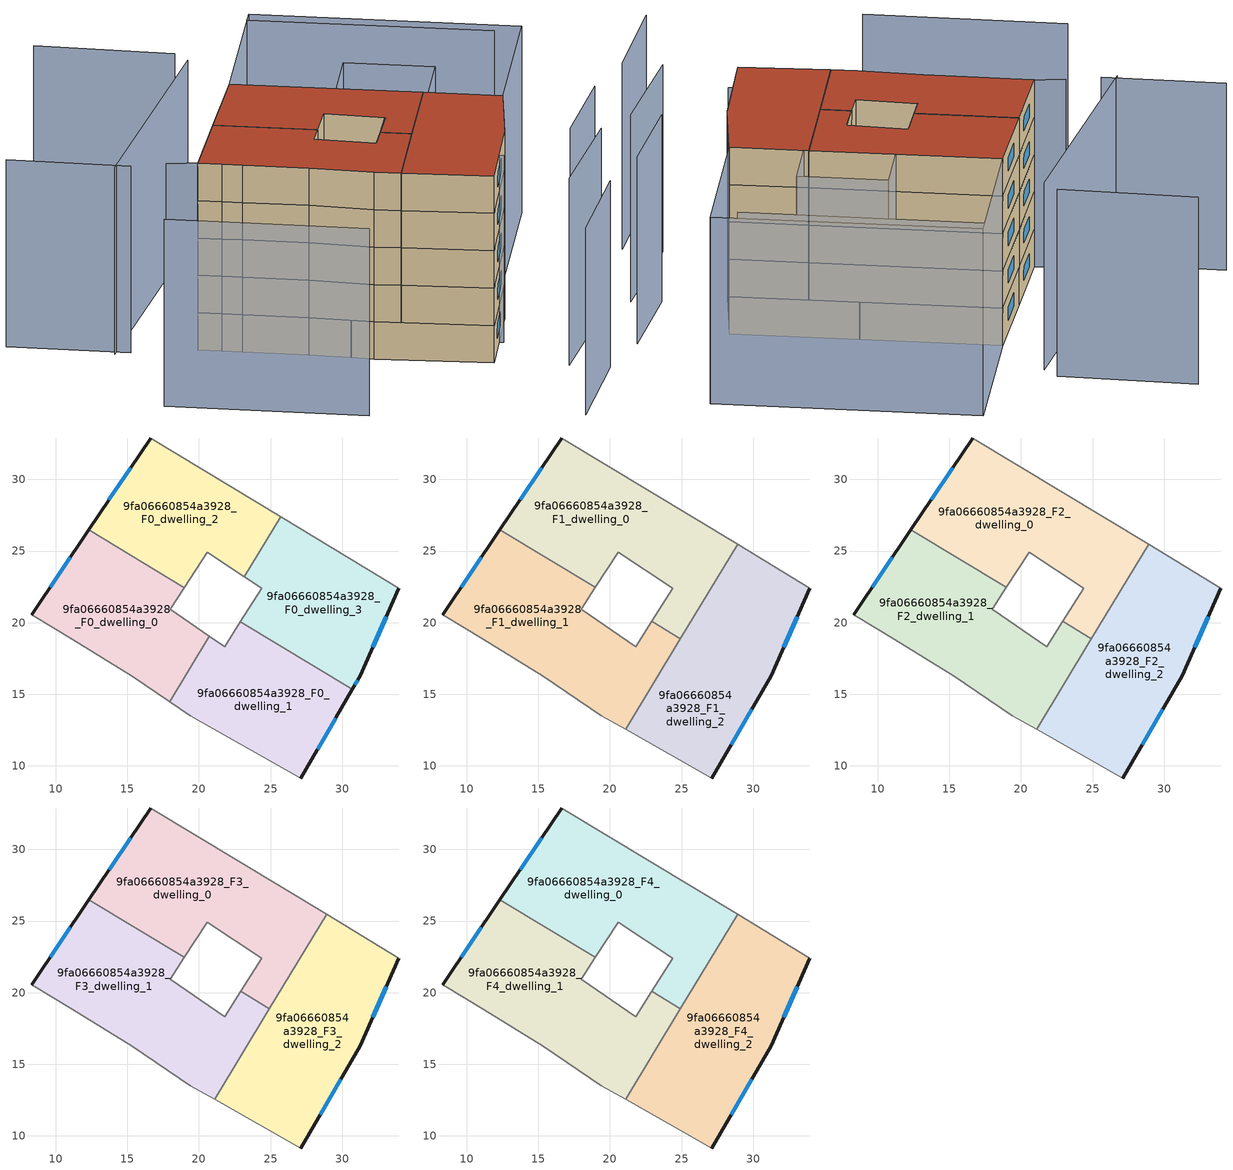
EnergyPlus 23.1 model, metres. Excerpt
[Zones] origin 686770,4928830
9fa06660854a3928_F0_dwelling_0
 floor ground (EU_floor_Construction): 18.96,22.45 17.97,20.94 20.73,19.05 17.96,14.48 15.35,16.27 11.14,18.83 9.83,19.63 8.31,20.55 12.3,26.48 z0
 wall outside (EU_wall_Construction): 12.3,26.48 8.31,20.55 z0:3
 wall to 9fa06660854a3928_F0_dwelling_1 (EU_wall_Construction): 17.96,14.48 20.73,19.05 z0:3
 wall adiabatic (EU_wall_Construction): 8.31,20.55 9.83,19.63 11.14,18.83 15.35,16.27 17.96,14.48 / 20.73,19.05 17.97,20.94 18.96,22.45 z0:3
 wall to 9fa06660854a3928_F0_dwelling_2 (EU_wall_Construction): 18.96,22.45 12.3,26.48 z0:3
 window (EU_Window_Construction): 11,24.55 9.61,22.48 z0.98:2.02
9fa06660854a3928_F0_dwelling_1
 floor ground (EU_floor_Construction): 30.71,15.34 27.11,9.15 19.38,13.51 17.96,14.48 20.73,19.05 21.78,18.33 22.9,20.07 z0
 wall outside (EU_wall_Construction): 27.11,9.15 30.71,15.34 z0:3
 wall to 9fa06660854a3928_F0_dwelling_3 (EU_wall_Construction): 30.71,15.34 22.9,20.07 z0:3
 wall adiabatic (EU_wall_Construction): 17.96,14.48 19.38,13.51 27.11,9.15 / 22.9,20.07 21.78,18.33 20.73,19.05 z0:3
 window (EU_Window_Construction): 28.28,11.16 29.54,13.33 z0.98:2.02
9fa06660854a3928_F0_dwelling_2
 floor ground (EU_floor_Construction): 25.71,27.4 23.18,23.22 20.59,24.93 18.96,22.45 12.3,26.48 16.62,32.9 z0
 wall outside (EU_wall_Construction): 16.62,32.9 12.3,26.48 z0:3
 wall adiabatic (EU_wall_Construction): 25.71,27.4 16.62,32.9 / 18.96,22.45 20.59,24.93 23.18,23.22 z0:3
 wall to 9fa06660854a3928_F0_dwelling_3 (EU_wall_Construction): 23.18,23.22 25.71,27.4 z0:3
 window (EU_Window_Construction): 15.22,30.81 13.71,28.57 z0.98:2.02
9fa06660854a3928_F0_dwelling_3
 floor ground (EU_floor_Construction): 33.96,22.41 31.26,16.28 30.71,15.34 22.9,20.07 24.4,22.41 23.18,23.22 25.71,27.4 z0
 wall outside (EU_wall_Construction): 30.71,15.34 31.26,16.28 33.96,22.41 z0:3
 wall adiabatic (EU_wall_Construction): 23.18,23.22 24.4,22.41 22.9,20.07 / 33.96,22.41 25.71,27.4 z0:3
 window (EU_Window_Construction): 32.14,18.27 33.08,20.41 / 30.89,15.65 31.08,15.97 z0.98:2.02
9fa06660854a3928_F1_dwelling_0
 floor to 9fa06660854a3928_F0_dwelling_2 (EU_floor_Construction): 25.71,27.4 23.18,23.22 20.59,24.93 18.97,22.46 12.31,26.49 16.62,32.9 z3
 floor to 9fa06660854a3928_F0_dwelling_3 (EU_floor_Construction): 28.91,25.46 24.92,18.87 22.91,20.08 24.4,22.41 23.18,23.22 25.71,27.4 z3
 wall outside (EU_wall_Construction): 16.62,32.9 12.31,26.49 z3:6
 wall adiabatic (EU_wall_Construction): 18.97,22.46 20.59,24.93 24.4,22.41 22.91,20.08 / 28.91,25.46 16.62,32.9 z3:6
 wall to 9fa06660854a3928_F1_dwelling_1 (EU_wall_Construction): 12.31,26.49 18.97,22.46 / 22.91,20.08 24.92,18.87 z3:6
 wall to 9fa06660854a3928_F1_dwelling_2 (EU_wall_Construction): 24.92,18.87 28.91,25.46 z3:6
 window (EU_Window_Construction): 15.22,30.81 13.71,28.58 z3.98:5.02
9fa06660854a3928_F1_dwelling_1
 floor to 9fa06660854a3928_F0_dwelling_0 (EU_floor_Construction): 18.96,22.45 17.97,20.94 20.73,19.05 17.96,14.48 15.35,16.27 11.14,18.83 9.83,19.63 8.31,20.55 12.3,26.48 z3
 floor to 9fa06660854a3928_F0_dwelling_1 (EU_floor_Construction): 24.91,18.85 21.1,12.54 19.38,13.51 17.96,14.48 20.73,19.05 21.78,18.33 22.9,20.07 z3
 floor to 9fa06660854a3928_F0_dwelling_2 (EU_floor_Construction): 18.97,22.46 18.96,22.45 12.3,26.48 12.31,26.49 z3
 floor to 9fa06660854a3928_F0_dwelling_3 (EU_floor_Construction): 24.92,18.87 24.91,18.85 22.9,20.07 22.91,20.08 z3
 wall outside (EU_wall_Construction): 12.31,26.49 8.31,20.55 z3:6
 wall adiabatic (EU_wall_Construction): 8.31,20.55 9.83,19.63 11.14,18.83 15.35,16.27 19.38,13.51 21.1,12.54 / 22.91,20.08 21.78,18.33 17.97,20.94 18.97,22.46 z3:6
 wall to 9fa06660854a3928_F1_dwelling_2 (EU_wall_Construction): 21.1,12.54 24.92,18.86 z3:6
 window (EU_Window_Construction): 11.01,24.56 9.61,22.48 z3.98:5.02
9fa06660854a3928_F1_dwelling_2
 floor to 9fa06660854a3928_F0_dwelling_1 (EU_floor_Construction): 30.71,15.34 27.11,9.15 21.1,12.54 24.91,18.85 z3
 floor to 9fa06660854a3928_F0_dwelling_3 (EU_floor_Construction): 33.96,22.41 31.26,16.28 30.71,15.34 24.91,18.85 28.91,25.46 z3
 wall outside (EU_wall_Construction): 27.11,9.15 31.26,16.28 33.96,22.41 z3:6
 wall adiabatic (EU_wall_Construction): 21.1,12.54 27.11,9.15 / 33.96,22.41 28.91,25.46 z3:6
 window (EU_Window_Construction): 32.14,18.27 33.08,20.41 / 28.46,11.47 29.91,13.96 z3.98:5.02
9fa06660854a3928_F2_dwelling_0
 floor to 9fa06660854a3928_F1_dwelling_0 (EU_floor_Construction): 28.91,25.46 24.92,18.87 22.91,20.08 24.4,22.41 20.59,24.93 18.97,22.46 12.31,26.49 16.62,32.9 z6
 wall outside (EU_wall_Construction): 16.62,32.9 12.31,26.49 z6:9
 wall adiabatic (EU_wall_Construction): 18.97,22.46 20.59,24.93 24.4,22.41 22.91,20.08 / 28.91,25.46 16.62,32.9 z6:9
 wall to 9fa06660854a3928_F2_dwelling_1 (EU_wall_Construction): 12.31,26.49 18.97,22.46 / 22.91,20.08 24.92,18.87 z6:9
 wall to 9fa06660854a3928_F2_dwelling_2 (EU_wall_Construction): 24.92,18.87 28.91,25.46 z6:9
 window (EU_Window_Construction): 15.22,30.81 13.71,28.58 z6.98:8.02
9fa06660854a3928_F2_dwelling_1
 floor to 9fa06660854a3928_F1_dwelling_1 (EU_floor_Construction): 22.91,20.08 24.92,18.87 21.1,12.54 19.38,13.51 15.35,16.27 11.14,18.83 9.83,19.63 8.31,20.55 12.31,26.49 18.97,22.46 17.97,20.94 21.78,18.33 z6
 wall outside (EU_wall_Construction): 12.31,26.49 8.31,20.55 z6:9
 wall adiabatic (EU_wall_Construction): 8.31,20.55 9.83,19.63 11.14,18.83 15.35,16.27 19.38,13.51 21.1,12.54 / 22.91,20.08 21.78,18.33 17.97,20.94 18.97,22.46 z6:9
 wall to 9fa06660854a3928_F2_dwelling_2 (EU_wall_Construction): 21.1,12.54 24.92,18.86 z6:9
 window (EU_Window_Construction): 11.01,24.56 9.61,22.48 z6.98:8.02
9fa06660854a3928_F2_dwelling_2
 floor to 9fa06660854a3928_F1_dwelling_2 (EU_floor_Construction): 33.96,22.41 31.26,16.28 27.11,9.15 21.1,12.54 28.91,25.46 z6
 wall outside (EU_wall_Construction): 27.11,9.15 31.26,16.28 33.96,22.41 z6:9
 wall adiabatic (EU_wall_Construction): 21.1,12.54 27.11,9.15 / 33.96,22.41 28.91,25.46 z6:9
 window (EU_Window_Construction): 32.14,18.27 33.08,20.41 / 28.46,11.47 29.91,13.96 z6.98:8.02
9fa06660854a3928_F3_dwelling_0
 floor to 9fa06660854a3928_F2_dwelling_0 (EU_floor_Construction): 28.91,25.46 24.92,18.87 22.91,20.08 24.4,22.41 20.59,24.93 18.97,22.46 12.31,26.49 16.62,32.9 z9
 wall outside (EU_wall_Construction): 16.62,32.9 12.31,26.49 z9:12
 wall adiabatic (EU_wall_Construction): 18.97,22.46 20.59,24.93 24.4,22.41 22.91,20.08 / 28.91,25.46 16.62,32.9 z9:12
 wall to 9fa06660854a3928_F3_dwelling_1 (EU_wall_Construction): 12.31,26.49 18.97,22.46 / 22.91,20.08 24.92,18.87 z9:12
 wall to 9fa06660854a3928_F3_dwelling_2 (EU_wall_Construction): 24.92,18.87 28.91,25.46 z9:12
 window (EU_Window_Construction): 15.22,30.81 13.71,28.58 z9.98:11.02
9fa06660854a3928_F3_dwelling_1
 floor to 9fa06660854a3928_F2_dwelling_1 (EU_floor_Construction): 22.91,20.08 24.92,18.87 21.1,12.54 19.38,13.51 15.35,16.27 11.14,18.83 9.83,19.63 8.31,20.55 12.31,26.49 18.97,22.46 17.97,20.94 21.78,18.33 z9
 wall outside (EU_wall_Construction): 12.31,26.49 8.31,20.55 z9:12
 wall adiabatic (EU_wall_Construction): 8.31,20.55 9.83,19.63 11.14,18.83 15.35,16.27 19.38,13.51 21.1,12.54 / 22.91,20.08 21.78,18.33 17.97,20.94 18.97,22.46 z9:12
 wall to 9fa06660854a3928_F3_dwelling_2 (EU_wall_Construction): 21.1,12.54 24.92,18.86 z9:12
 window (EU_Window_Construction): 11.01,24.56 9.61,22.48 z9.98:11.02
9fa06660854a3928_F3_dwelling_2
 floor to 9fa06660854a3928_F2_dwelling_2 (EU_floor_Construction): 33.96,22.41 31.26,16.28 27.11,9.15 21.1,12.54 28.91,25.46 z9
 wall outside (EU_wall_Construction): 27.11,9.15 31.26,16.28 33.96,22.41 z9:12
 wall adiabatic (EU_wall_Construction): 21.1,12.54 27.11,9.15 / 33.96,22.41 28.91,25.46 z9:12
 window (EU_Window_Construction): 32.14,18.27 33.08,20.41 / 28.46,11.47 29.91,13.96 z9.98:11.02
9fa06660854a3928_F4_dwelling_0
 floor to 9fa06660854a3928_F3_dwelling_0 (EU_floor_Construction): 28.91,25.46 24.92,18.87 22.91,20.08 24.4,22.41 20.59,24.93 18.97,22.46 12.31,26.49 16.62,32.9 z12
 wall outside (EU_wall_Construction): 16.62,32.9 12.31,26.49 z12:15
 wall adiabatic (EU_wall_Construction): 18.97,22.46 20.59,24.93 24.4,22.41 22.91,20.08 / 28.91,25.46 16.62,32.9 z12:15
 wall to 9fa06660854a3928_F4_dwelling_1 (EU_wall_Construction): 12.31,26.49 18.97,22.46 / 22.91,20.08 24.92,18.87 z12:15
 wall to 9fa06660854a3928_F4_dwelling_2 (EU_wall_Construction): 24.92,18.87 28.91,25.46 z12:15
 window (EU_Window_Construction): 15.22,30.81 13.71,28.58 z12.98:14.02
 roof outside (EU_roof_Construction): 24.92,18.87 28.91,25.46 16.62,32.9 12.31,26.49 18.97,22.46 20.59,24.93 24.4,22.41 22.91,20.08 z15
9fa06660854a3928_F4_dwelling_1
 floor to 9fa06660854a3928_F3_dwelling_1 (EU_floor_Construction): 22.91,20.08 24.92,18.87 21.1,12.54 19.38,13.51 15.35,16.27 11.14,18.83 9.83,19.63 8.31,20.55 12.31,26.49 18.97,22.46 17.97,20.94 21.78,18.33 z12
 wall outside (EU_wall_Construction): 12.31,26.49 8.31,20.55 z12:15
 wall adiabatic (EU_wall_Construction): 8.31,20.55 9.83,19.63 11.14,18.83 15.35,16.27 19.38,13.51 21.1,12.54 / 22.91,20.08 21.78,18.33 17.97,20.94 18.97,22.46 z12:15
 wall to 9fa06660854a3928_F4_dwelling_2 (EU_wall_Construction): 21.1,12.54 24.92,18.86 z12:15
 window (EU_Window_Construction): 11.01,24.56 9.61,22.48 z12.98:14.02
 roof outside (EU_roof_Construction): 21.1,12.54 24.92,18.87 22.91,20.08 21.78,18.33 17.97,20.94 18.97,22.46 12.31,26.49 8.31,20.55 9.83,19.63 11.14,18.83 15.35,16.27 19.38,13.51 z15
9fa06660854a3928_F4_dwelling_2
 floor to 9fa06660854a3928_F3_dwelling_2 (EU_floor_Construction): 33.96,22.41 31.26,16.28 27.11,9.15 21.1,12.54 28.91,25.46 z12
 wall outside (EU_wall_Construction): 27.11,9.15 31.26,16.28 33.96,22.41 z12:15
 wall adiabatic (EU_wall_Construction): 21.1,12.54 27.11,9.15 / 33.96,22.41 28.91,25.46 z12:15
 window (EU_Window_Construction): 32.14,18.27 33.08,20.41 / 28.46,11.47 29.91,13.96 z12.98:14.02
 roof outside (EU_roof_Construction): 27.11,9.15 31.26,16.28 33.96,22.41 28.91,25.46 21.1,12.54 z15
shading: 29.1,-2.45 34.47,4.79 / 1.68,12.18 14.6,4.14 / 6.17,21.44 29.36,12.35 / 35.9,14.83 40.89,21.17 / 31.91,6.42 37.97,13.86 / -4.23,27.1 3.62,22.16 / 38.52,33.66 22.85,43.16 / 15.39,39.71 6.59,45.49 / 15.74,38.23 2.43,22.44 / 17.92,20.86 20.59,24.93 / 20.59,24.93 24.45,22.4 / 24.45,22.4 21.78,18.33 / 21.78,18.33 17.92,20.86 / 23.41,28.79 25.93,32.94 / 25.93,32.94 31.76,29.4 / 31.76,29.4 29.24,25.25 / 29.24,25.25 23.41,28.79 / 16.62,32.9 23.42,44.1 / 23.42,44.1 40.74,33.58 / 40.74,33.58 33.94,22.38 / 33.94,22.38 16.62,32.9 z0:15
[Building]
EU S2 Campaign: North Axis=0; Terrain=City; Solar Distribution=FullExterior
[Site:Location]
Bologna: Latitude=44.5; Longitude=11.25; Time Zone=1; Elevation=37
[SizingPeriod:WeatherFileDays]
AnnualSizingPeriod: Begin Month=1; Begin Day of Month=1; End Month=12; End Day of Month=31; Day of Week for Start Day=Monday; Use Weather File Daylight Saving Period=No; Use Weather File Rain and Snow Indicators=No
[MATERIAL]
EU_InternalMass_Material: Roughness=MediumRough; Thickness=0.1; Conductivity=1; Density=1800; Specific Heat=900; Thermal Absorptance=0.9; Solar Absorptance=0.7; Visible Absorptance=0.7
[MATERIAL:NOMASS] Roughness=MediumRough; Thermal Absorptance=0.9; Solar Absorptance=0.7; Visible Absorptance=0.7
Name | Thermal Resistance
EU_wall_NoMass | 0.905828
EU_roof_NoMass | 0.37593
EU_floor_NoMass | 0.67114
[WINDOWMATERIAL:SIMPLEGLAZINGSYSTEM]
EU_Window_SimpleGlazing: UFactor=4.52486; Solar Heat Gain Coefficient=0.85; Visible Transmittance=0.85
[CONSTRUCTION]
EU_wall_Construction: EU_wall_NoMass
EU_roof_Construction: EU_roof_NoMass
EU_floor_Construction: EU_floor_NoMass
EU_InternalMass_Construction: EU_InternalMass_Material
EU_Window_Construction: EU_Window_SimpleGlazing
[ZONE] Type=1; Multiplier=1; Ceiling Height=autocalculate; Floor Area=autocalculate; Part of Total Floor Area=Yes
Name | Volume
9fa06660854a3928_F0_dwelling_0 | 223.002
9fa06660854a3928_F1_dwelling_0; 9fa06660854a3928_F2_dwelling_0; 9fa06660854a3928_F3_dwelling_0; 9fa06660854a3928_F4_dwelling_0 | 297.319
9fa06660854a3928_F0_dwelling_1 | 223.012
9fa06660854a3928_F1_dwelling_1; 9fa06660854a3928_F2_dwelling_1; 9fa06660854a3928_F3_dwelling_1; 9fa06660854a3928_F4_dwelling_1 | 297.33
9fa06660854a3928_F0_dwelling_2 | 222.994
9fa06660854a3928_F1_dwelling_2; 9fa06660854a3928_F2_dwelling_2; 9fa06660854a3928_F3_dwelling_2; 9fa06660854a3928_F4_dwelling_2 | 297.332
9fa06660854a3928_F0_dwelling_3 | 222.99
[INTERNALMASS] Construction=EU_InternalMass_Construction
Name | Zone or ZoneList | Surface Area
9fa06660854a3928_F0_dwelling_0_EU_InternalMass | 9fa06660854a3928_F0_dwelling_0 | 74.3332
9fa06660854a3928_F0_dwelling_1_EU_InternalMass | 9fa06660854a3928_F0_dwelling_1 | 74.3374
9fa06660854a3928_F0_dwelling_2_EU_InternalMass | 9fa06660854a3928_F0_dwelling_2 | 74.3313
9fa06660854a3928_F0_dwelling_3_EU_InternalMass | 9fa06660854a3928_F0_dwelling_3 | 74.3289
9fa06660854a3928_F1_dwelling_0_EU_InternalMass | 9fa06660854a3928_F1_dwelling_0 | 99.1099
9fa06660854a3928_F1_dwelling_1_EU_InternalMass | 9fa06660854a3928_F1_dwelling_1 | 99.1089
9fa06660854a3928_F1_dwelling_2_EU_InternalMass | 9fa06660854a3928_F1_dwelling_2 | 99.1104
9fa06660854a3928_F2_dwelling_0_EU_InternalMass | 9fa06660854a3928_F2_dwelling_0 | 99.1099
9fa06660854a3928_F2_dwelling_1_EU_InternalMass | 9fa06660854a3928_F2_dwelling_1 | 99.1089
9fa06660854a3928_F2_dwelling_2_EU_InternalMass | 9fa06660854a3928_F2_dwelling_2 | 99.1104
9fa06660854a3928_F3_dwelling_0_EU_InternalMass | 9fa06660854a3928_F3_dwelling_0 | 99.1099
9fa06660854a3928_F3_dwelling_1_EU_InternalMass | 9fa06660854a3928_F3_dwelling_1 | 99.1089
9fa06660854a3928_F3_dwelling_2_EU_InternalMass | 9fa06660854a3928_F3_dwelling_2 | 99.1104
9fa06660854a3928_F4_dwelling_0_EU_InternalMass | 9fa06660854a3928_F4_dwelling_0 | 99.1099
9fa06660854a3928_F4_dwelling_1_EU_InternalMass | 9fa06660854a3928_F4_dwelling_1 | 99.1089
9fa06660854a3928_F4_dwelling_2_EU_InternalMass | 9fa06660854a3928_F4_dwelling_2 | 99.1104
[OTHEREQUIPMENT] Fuel Type=Electricity; Design Level Calculation Method=Watts/Area; Power per Zone Floor Area=1; Fraction Latent=0; Fraction Radiant=0; Fraction Lost=0; Carbon Dioxide Generation Rate=0; EndUse Subcategory=EU_Step8_InternalGains
Name | Zone or ZoneList or Space or SpaceList | Schedule
EU_Step8_InternalGain_9fa06660854a3928_F0_dwelling_0_f000 | 9fa06660854a3928_F0_dwelling_0 | EU_Step8_GainSchedule_9fa06660854a3928_F0_dwelling_0_f000
EU_Step8_InternalGain_9fa06660854a3928_F0_dwelling_1_f000 | 9fa06660854a3928_F0_dwelling_1 | EU_Step8_GainSchedule_9fa06660854a3928_F0_dwelling_1_f000
EU_Step8_InternalGain_9fa06660854a3928_F0_dwelling_2_f000 | 9fa06660854a3928_F0_dwelling_2 | EU_Step8_GainSchedule_9fa06660854a3928_F0_dwelling_2_f000
EU_Step8_InternalGain_9fa06660854a3928_F0_dwelling_3_f000 | 9fa06660854a3928_F0_dwelling_3 | EU_Step8_GainSchedule_9fa06660854a3928_F0_dwelling_3_f000
EU_Step8_InternalGain_9fa06660854a3928_F1_dwelling_0_f000 | 9fa06660854a3928_F1_dwelling_0 | EU_Step8_GainSchedule_9fa06660854a3928_F1_dwelling_0_f000
EU_Step8_InternalGain_9fa06660854a3928_F1_dwelling_1_f000 | 9fa06660854a3928_F1_dwelling_1 | EU_Step8_GainSchedule_9fa06660854a3928_F1_dwelling_1_f000
EU_Step8_InternalGain_9fa06660854a3928_F1_dwelling_2_f000 | 9fa06660854a3928_F1_dwelling_2 | EU_Step8_GainSchedule_9fa06660854a3928_F1_dwelling_2_f000
EU_Step8_InternalGain_9fa06660854a3928_F2_dwelling_0_f000 | 9fa06660854a3928_F2_dwelling_0 | EU_Step8_GainSchedule_9fa06660854a3928_F2_dwelling_0_f000
EU_Step8_InternalGain_9fa06660854a3928_F2_dwelling_1_f000 | 9fa06660854a3928_F2_dwelling_1 | EU_Step8_GainSchedule_9fa06660854a3928_F2_dwelling_1_f000
EU_Step8_InternalGain_9fa06660854a3928_F2_dwelling_2_f000 | 9fa06660854a3928_F2_dwelling_2 | EU_Step8_GainSchedule_9fa06660854a3928_F2_dwelling_2_f000
EU_Step8_InternalGain_9fa06660854a3928_F3_dwelling_0_f000 | 9fa06660854a3928_F3_dwelling_0 | EU_Step8_GainSchedule_9fa06660854a3928_F3_dwelling_0_f000
EU_Step8_InternalGain_9fa06660854a3928_F3_dwelling_1_f000 | 9fa06660854a3928_F3_dwelling_1 | EU_Step8_GainSchedule_9fa06660854a3928_F3_dwelling_1_f000
EU_Step8_InternalGain_9fa06660854a3928_F3_dwelling_2_f000 | 9fa06660854a3928_F3_dwelling_2 | EU_Step8_GainSchedule_9fa06660854a3928_F3_dwelling_2_f000
EU_Step8_InternalGain_9fa06660854a3928_F4_dwelling_0_f000 | 9fa06660854a3928_F4_dwelling_0 | EU_Step8_GainSchedule_9fa06660854a3928_F4_dwelling_0_f000
EU_Step8_InternalGain_9fa06660854a3928_F4_dwelling_1_f000 | 9fa06660854a3928_F4_dwelling_1 | EU_Step8_GainSchedule_9fa06660854a3928_F4_dwelling_1_f000
EU_Step8_InternalGain_9fa06660854a3928_F4_dwelling_2_f000 | 9fa06660854a3928_F4_dwelling_2 | EU_Step8_GainSchedule_9fa06660854a3928_F4_dwelling_2_f000
[ZONEVENTILATION:DESIGNFLOWRATE] Schedule=EU_AlwaysOn; Design Flow Rate Calculation Method=AirChanges/Hour; Air Changes per Hour=0.73129; Ventilation Type=Natural; Fan Pressure Rise=0; Fan Total Efficiency=1; Constant Term Coefficient=1; Temperature Term Coefficient=0; Velocity Term Coefficient=0; Velocity Squared Term Coefficient=0; Minimum Indoor Temperature=-100; Maximum Indoor Temperature=100; Delta Temperature=-100; Minimum Outdoor Temperature=-100; Maximum Outdoor Temperature=100; Maximum Wind Speed=40
Name | Zone or ZoneList or Space or SpaceList
EU_ConstantAir_9fa06660854a3928_F0_dwelling_0 | 9fa06660854a3928_F0_dwelling_0
EU_ConstantAir_9fa06660854a3928_F0_dwelling_1 | 9fa06660854a3928_F0_dwelling_1
EU_ConstantAir_9fa06660854a3928_F0_dwelling_2 | 9fa06660854a3928_F0_dwelling_2
EU_ConstantAir_9fa06660854a3928_F0_dwelling_3 | 9fa06660854a3928_F0_dwelling_3
EU_ConstantAir_9fa06660854a3928_F1_dwelling_0 | 9fa06660854a3928_F1_dwelling_0
EU_ConstantAir_9fa06660854a3928_F1_dwelling_1 | 9fa06660854a3928_F1_dwelling_1
EU_ConstantAir_9fa06660854a3928_F1_dwelling_2 | 9fa06660854a3928_F1_dwelling_2
EU_ConstantAir_9fa06660854a3928_F2_dwelling_0 | 9fa06660854a3928_F2_dwelling_0
EU_ConstantAir_9fa06660854a3928_F2_dwelling_1 | 9fa06660854a3928_F2_dwelling_1
EU_ConstantAir_9fa06660854a3928_F2_dwelling_2 | 9fa06660854a3928_F2_dwelling_2
EU_ConstantAir_9fa06660854a3928_F3_dwelling_0 | 9fa06660854a3928_F3_dwelling_0
EU_ConstantAir_9fa06660854a3928_F3_dwelling_1 | 9fa06660854a3928_F3_dwelling_1
EU_ConstantAir_9fa06660854a3928_F3_dwelling_2 | 9fa06660854a3928_F3_dwelling_2
EU_ConstantAir_9fa06660854a3928_F4_dwelling_0 | 9fa06660854a3928_F4_dwelling_0
EU_ConstantAir_9fa06660854a3928_F4_dwelling_1 | 9fa06660854a3928_F4_dwelling_1
EU_ConstantAir_9fa06660854a3928_F4_dwelling_2 | 9fa06660854a3928_F4_dwelling_2
[HVACTEMPLATE:THERMOSTAT] Constant Heating Setpoint=20; Constant Cooling Setpoint=50
EU_HeatOnly_9fa06660854a3928_F0_dwelling_0; EU_HeatOnly_9fa06660854a3928_F0_dwelling_1; EU_HeatOnly_9fa06660854a3928_F0_dwelling_2; EU_HeatOnly_9fa06660854a3928_F0_dwelling_3; EU_HeatOnly_9fa06660854a3928_F1_dwelling_0; EU_HeatOnly_9fa06660854a3928_F1_dwelling_1; EU_HeatOnly_9fa06660854a3928_F1_dwelling_2; EU_HeatOnly_9fa06660854a3928_F2_dwelling_0; EU_HeatOnly_9fa06660854a3928_F2_dwelling_1; EU_HeatOnly_9fa06660854a3928_F2_dwelling_2; EU_HeatOnly_9fa06660854a3928_F3_dwelling_0; EU_HeatOnly_9fa06660854a3928_F3_dwelling_1; EU_HeatOnly_9fa06660854a3928_F3_dwelling_2; EU_HeatOnly_9fa06660854a3928_F4_dwelling_0; EU_HeatOnly_9fa06660854a3928_F4_dwelling_1; EU_HeatOnly_9fa06660854a3928_F4_dwelling_2
[HVACTEMPLATE:ZONE:IDEALLOADSAIRSYSTEM] System Availability Schedule=EU_AlwaysOn; Maximum Heating Supply Air Temperature=50; Minimum Cooling Supply Air Temperature=13; Maximum Heating Supply Air Humidity Ratio=0.0156; Minimum Cooling Supply Air Humidity Ratio=0.0077; Heating Limit=NoLimit; Cooling Limit=NoLimit; Heating Availability Schedule=EU_AlwaysOn; Cooling Availability Schedule=EU_CoolingOff; Dehumidification Control Type=ConstantSensibleHeatRatio; Cooling Sensible Heat Ratio=0.7; Dehumidification Setpoint=60; Humidification Control Type=None; Humidification Setpoint=30; Outdoor Air Method=None; Outdoor Air Flow Rate per Person=0.00944; Outdoor Air Flow Rate per Zone Floor Area=0; Outdoor Air Flow Rate per Zone=0; Demand Controlled Ventilation Type=None; Outdoor Air Economizer Type=NoEconomizer; Heat Recovery Type=None; Sensible Heat Recovery Effectiveness=0.7; Latent Heat Recovery Effectiveness=0.65
Name | Template Thermostat
9fa06660854a3928_F0_dwelling_0 | EU_HeatOnly_9fa06660854a3928_F0_dwelling_0
9fa06660854a3928_F0_dwelling_1 | EU_HeatOnly_9fa06660854a3928_F0_dwelling_1
9fa06660854a3928_F0_dwelling_2 | EU_HeatOnly_9fa06660854a3928_F0_dwelling_2
9fa06660854a3928_F0_dwelling_3 | EU_HeatOnly_9fa06660854a3928_F0_dwelling_3
9fa06660854a3928_F1_dwelling_0 | EU_HeatOnly_9fa06660854a3928_F1_dwelling_0
9fa06660854a3928_F1_dwelling_1 | EU_HeatOnly_9fa06660854a3928_F1_dwelling_1
9fa06660854a3928_F1_dwelling_2 | EU_HeatOnly_9fa06660854a3928_F1_dwelling_2
9fa06660854a3928_F2_dwelling_0 | EU_HeatOnly_9fa06660854a3928_F2_dwelling_0
9fa06660854a3928_F2_dwelling_1 | EU_HeatOnly_9fa06660854a3928_F2_dwelling_1
9fa06660854a3928_F2_dwelling_2 | EU_HeatOnly_9fa06660854a3928_F2_dwelling_2
9fa06660854a3928_F3_dwelling_0 | EU_HeatOnly_9fa06660854a3928_F3_dwelling_0
9fa06660854a3928_F3_dwelling_1 | EU_HeatOnly_9fa06660854a3928_F3_dwelling_1
9fa06660854a3928_F3_dwelling_2 | EU_HeatOnly_9fa06660854a3928_F3_dwelling_2
9fa06660854a3928_F4_dwelling_0 | EU_HeatOnly_9fa06660854a3928_F4_dwelling_0
9fa06660854a3928_F4_dwelling_1 | EU_HeatOnly_9fa06660854a3928_F4_dwelling_1
9fa06660854a3928_F4_dwelling_2 | EU_HeatOnly_9fa06660854a3928_F4_dwelling_2
[SIZING:ZONE] Zone Cooling Design Supply Air Temperature Input Method=SupplyAirTemperature; Zone Cooling Design Supply Air Temperature=13; Zone Heating Design Supply Air Temperature Input Method=SupplyAirTemperature; Zone Heating Design Supply Air Temperature=50; Zone Cooling Design Supply Air Humidity Ratio=0.008; Zone Heating Design Supply Air Humidity Ratio=0.008; Cooling Design Air Flow Method=DesignDay; Cooling Design Air Flow Rate=0; Cooling Minimum Air Flow per Zone Floor Area=0.000762; Cooling Minimum Air Flow=0; Cooling Minimum Air Flow Fraction=0.2; Heating Design Air Flow Method=DesignDay; Heating Design Air Flow Rate=0; Heating Maximum Air Flow per Zone Floor Area=0.002032; Heating Maximum Air Flow=0.141576; Heating Maximum Air Flow Fraction=0.3; Account for Dedicated Outdoor Air System=No; Dedicated Outdoor Air System Control Strategy=NeutralSupplyAir; Dedicated Outdoor Air Low Setpoint Temperature for Design=autosize; Dedicated Outdoor Air High Setpoint Temperature for Design=autosize; Zone Load Sizing Method=Sensible Load Only No Latent Load; Zone Latent Cooling Design Supply Air Humidity Ratio Input Method=HumidityRatioDifference; Zone Cooling Design Supply Air Humidity Ratio Difference=0.005; Zone Latent Heating Design Supply Air Humidity Ratio Input Method=HumidityRatioDifference; Zone Humidification Design Supply Air Humidity Ratio Difference=0.005
9fa06660854a3928_F0_dwelling_0; 9fa06660854a3928_F0_dwelling_1; 9fa06660854a3928_F0_dwelling_2; 9fa06660854a3928_F0_dwelling_3; 9fa06660854a3928_F1_dwelling_0; 9fa06660854a3928_F1_dwelling_1; 9fa06660854a3928_F1_dwelling_2; 9fa06660854a3928_F2_dwelling_0; 9fa06660854a3928_F2_dwelling_1; 9fa06660854a3928_F2_dwelling_2; 9fa06660854a3928_F3_dwelling_0; 9fa06660854a3928_F3_dwelling_1; 9fa06660854a3928_F3_dwelling_2; 9fa06660854a3928_F4_dwelling_0; 9fa06660854a3928_F4_dwelling_1; 9fa06660854a3928_F4_dwelling_2
[SCHEDULE:CONSTANT]
Name | Hourly Value
EU_AlwaysOn | 1
EU_CoolingOff | 0
[SCHEDULE:FILE] Column Number=1; Rows to Skip at Top=0; Number of Hours of Data=8760; Column Separator=Comma; Interpolate to Timestep=No; Minutes per Item=60; Adjust Schedule for Daylight Savings=Yes
Name | File
EU_Step8_GainSchedule_9fa06660854a3928_F0_dwelling_0_f000 | ../../schedules/9fa06660854a3928/9fa06660854a3928_F0_dwelling_0_f000_gain.csv
EU_Step8_GainSchedule_9fa06660854a3928_F0_dwelling_1_f000 | ../../schedules/9fa06660854a3928/9fa06660854a3928_F0_dwelling_1_f000_gain.csv
EU_Step8_GainSchedule_9fa06660854a3928_F0_dwelling_2_f000 | ../../schedules/9fa06660854a3928/9fa06660854a3928_F0_dwelling_2_f000_gain.csv
EU_Step8_GainSchedule_9fa06660854a3928_F0_dwelling_3_f000 | ../../schedules/9fa06660854a3928/9fa06660854a3928_F0_dwelling_3_f000_gain.csv
EU_Step8_GainSchedule_9fa06660854a3928_F1_dwelling_0_f000 | ../../schedules/9fa06660854a3928/9fa06660854a3928_F1_dwelling_0_f000_gain.csv
EU_Step8_GainSchedule_9fa06660854a3928_F1_dwelling_1_f000 | ../../schedules/9fa06660854a3928/9fa06660854a3928_F1_dwelling_1_f000_gain.csv
EU_Step8_GainSchedule_9fa06660854a3928_F1_dwelling_2_f000 | ../../schedules/9fa06660854a3928/9fa06660854a3928_F1_dwelling_2_f000_gain.csv
EU_Step8_GainSchedule_9fa06660854a3928_F2_dwelling_0_f000 | ../../schedules/9fa06660854a3928/9fa06660854a3928_F2_dwelling_0_f000_gain.csv
EU_Step8_GainSchedule_9fa06660854a3928_F2_dwelling_1_f000 | ../../schedules/9fa06660854a3928/9fa06660854a3928_F2_dwelling_1_f000_gain.csv
EU_Step8_GainSchedule_9fa06660854a3928_F2_dwelling_2_f000 | ../../schedules/9fa06660854a3928/9fa06660854a3928_F2_dwelling_2_f000_gain.csv
EU_Step8_GainSchedule_9fa06660854a3928_F3_dwelling_0_f000 | ../../schedules/9fa06660854a3928/9fa06660854a3928_F3_dwelling_0_f000_gain.csv
EU_Step8_GainSchedule_9fa06660854a3928_F3_dwelling_1_f000 | ../../schedules/9fa06660854a3928/9fa06660854a3928_F3_dwelling_1_f000_gain.csv
EU_Step8_GainSchedule_9fa06660854a3928_F3_dwelling_2_f000 | ../../schedules/9fa06660854a3928/9fa06660854a3928_F3_dwelling_2_f000_gain.csv
EU_Step8_GainSchedule_9fa06660854a3928_F4_dwelling_0_f000 | ../../schedules/9fa06660854a3928/9fa06660854a3928_F4_dwelling_0_f000_gain.csv
EU_Step8_GainSchedule_9fa06660854a3928_F4_dwelling_1_f000 | ../../schedules/9fa06660854a3928/9fa06660854a3928_F4_dwelling_1_f000_gain.csv
EU_Step8_GainSchedule_9fa06660854a3928_F4_dwelling_2_f000 | ../../schedules/9fa06660854a3928/9fa06660854a3928_F4_dwelling_2_f000_gain.csv
